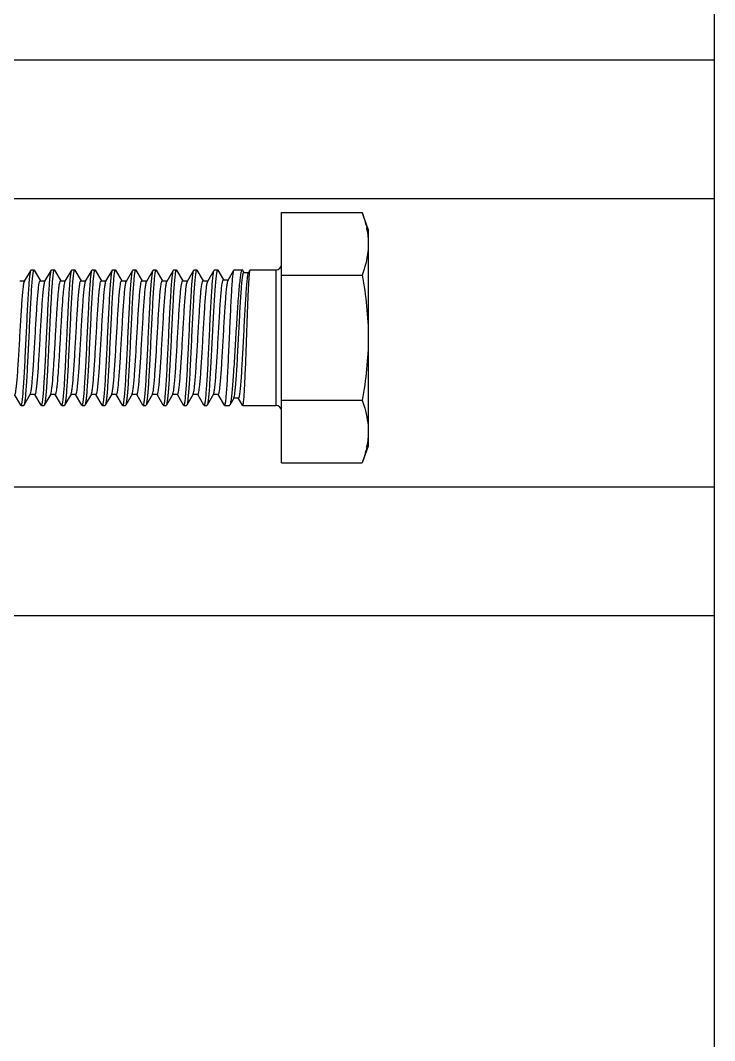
# Model space of a CAD drawing. Header units: millimetres. Extents: x -633009578 to 5705885, y -633235091 to 2571734.
# Drawn here: x 2449227 to 2449730, y 1996506 to 1997246 of the extents above; entities that cross this region are included whole.
import ezdxf

# ---------------------------------------------------------------- set-up
doc = ezdxf.new("R2010")
doc.units = ezdxf.units.MM
doc.header["$LTSCALE"] = 1000
doc.header["$MEASUREMENT"] = 0
doc.layers.get('0').update_dxf_attribs({"color": 9})
doc.layers.add('E-WIRE-系统', color=3, linetype='Continuous')

# ---------------------------------------------------------------- blocks, each defined once
blk = doc.blocks.new('G$CF4FACE3C')
at = {"layer": 'E-WIRE-系统'}
for p, q in [((-13920.12, -639.67), (-13920.12, 1593.9)), ((-15141.08, 672.19), (-13920.12, 672.19)), ((-14415.76, 581.11), (-13920.12, 581.11)), ((-14203.93, 572.08), (-14151.05, 572.08)), ((-14203.93, 407.85), (-14203.93, 572.08)), ((-14147.04, 561.08), (-14151.05, 572.08)), ((-14147.04, 561.08), (-14147.04, 418.85)), ((-14372.21, 527.03), (-14368, 534.26)), ((-14368, 534.26), (-14367.83, 534.41)), ((-14367.83, 534.41), (-14366.16, 534.41)), ((-14367.83, 534.41), (-14366.16, 534.41)), ((-14366.16, 534.41), (-14366.18, 534.41)), ((-14365.98, 534.26), (-14366.16, 534.41)), ((-14365.98, 534.26), (-14361.9, 527.21)), ((-14358.88, 527.03), (-14354.67, 534.26)), ((-14354.67, 534.26), (-14354.5, 534.41)), ((-14354.5, 534.41), (-14352.83, 534.41)), ((-14354.5, 534.41), (-14352.83, 534.41)), ((-14352.83, 534.41), (-14352.85, 534.41)), ((-14352.65, 534.26), (-14352.83, 534.41)), ((-14352.65, 534.26), (-14348.56, 527.21)), ((-14345.54, 527.03), (-14341.34, 534.26)), ((-14341.34, 534.26), (-14341.16, 534.41)), ((-14341.16, 534.41), (-14339.49, 534.41)), ((-14341.16, 534.41), (-14339.49, 534.41)), ((-14339.49, 534.41), (-14339.52, 534.41)), ((-14339.32, 534.26), (-14339.49, 534.41)), ((-14339.32, 534.26), (-14335.23, 527.21)), ((-14332.21, 527.03), (-14328, 534.26)), ((-14328, 534.26), (-14327.83, 534.41)), ((-14327.83, 534.41), (-14326.16, 534.41)), ((-14327.83, 534.41), (-14326.16, 534.41)), ((-14326.16, 534.41), (-14326.18, 534.41)), ((-14325.98, 534.26), (-14326.16, 534.41)), ((-14325.98, 534.26), (-14321.9, 527.21)), ((-14318.88, 527.03), (-14314.67, 534.26)), ((-14314.67, 534.26), (-14314.49, 534.41)), ((-14314.49, 534.41), (-14312.82, 534.41)), ((-14314.49, 534.41), (-14312.82, 534.41)), ((-14312.82, 534.41), (-14312.85, 534.41)), ((-14312.65, 534.26), (-14312.82, 534.41)), ((-14312.65, 534.26), (-14308.56, 527.21)), ((-14305.54, 527.03), (-14301.34, 534.26)), ((-14301.34, 534.26), (-14301.16, 534.41)), ((-14301.16, 534.41), (-14299.49, 534.41)), ((-14301.16, 534.41), (-14299.49, 534.41)), ((-14299.49, 534.41), (-14299.52, 534.41)), ((-14299.32, 534.26), (-14299.49, 534.41)), ((-14299.32, 534.26), (-14295.23, 527.21)), ((-14292.21, 527.03), (-14288, 534.26)), ((-14288, 534.26), (-14287.83, 534.41)), ((-14287.83, 534.41), (-14286.16, 534.41)), ((-14287.83, 534.41), (-14286.16, 534.41)), ((-14286.16, 534.41), (-14286.18, 534.41)), ((-14285.98, 534.26), (-14286.16, 534.41)), ((-14285.98, 534.26), (-14281.9, 527.21)), ((-14278.87, 527.03), (-14274.67, 534.26)), ((-14274.67, 534.26), (-14274.49, 534.41)), ((-14274.49, 534.41), (-14272.82, 534.41)), ((-14274.49, 534.41), (-14272.82, 534.41)), ((-14272.82, 534.41), (-14272.85, 534.41)), ((-14272.65, 534.26), (-14272.82, 534.41)), ((-14272.65, 534.26), (-14268.56, 527.21)), ((-14265.54, 527.03), (-14261.33, 534.26)), ((-14261.33, 534.26), (-14261.16, 534.41)), ((-14261.16, 534.41), (-14259.49, 534.41)), ((-14261.16, 534.41), (-14259.49, 534.41)), ((-14259.49, 534.41), (-14259.51, 534.41)), ((-14259.32, 534.26), (-14259.49, 534.41)), ((-14259.32, 534.26), (-14255.23, 527.21)), ((-14252.21, 527.03), (-14248, 534.26)), ((-14248, 534.26), (-14247.83, 534.41)), ((-14247.83, 534.41), (-14245.73, 534.41)), ((-14247.83, 534.41), (-14245.73, 534.41)), ((-14245.73, 534.41), (-14245.76, 534.41)), ((-14245.52, 534.22), (-14245.73, 534.41)), ((-14245.52, 534.22), (-14241.88, 527.95)), ((-14238.85, 527.77), (-14235.06, 534.29)), ((-14235.06, 534.29), (-14234.92, 534.41)), ((-14234.92, 534.41), (-14229.66, 534.41)), ((-14234.92, 534.41), (-14229.66, 534.41)), ((-14229.36, 534.15), (-14229.66, 534.41)), ((-14229.36, 534.15), (-14228.54, 532.74)), ((-14228.61, 532.7), (-14225.37, 532.7)), ((-14225.46, 532.54), (-14224.41, 534.34)), ((-14224.41, 534.34), (-14224.33, 534.41)), ((-14224.33, 534.41), (-14207.49, 534.41)), ((-14224.33, 534.41), (-14207.49, 534.41)), ((-14207.49, 445.52), (-14207.49, 534.41)), ((-14203.93, 531.02), (-14151.05, 531.02)), ((-14375.34, 527.21), (-14372.11, 527.21)), ((-14362, 527.21), (-14358.77, 527.21)), ((-14348.67, 527.21), (-14345.44, 527.21)), ((-14335.33, 527.21), (-14332.11, 527.21)), ((-14322, 527.21), (-14318.77, 527.21)), ((-14308.67, 527.21), (-14305.44, 527.21)), ((-14295.33, 527.21), (-14292.1, 527.21)), ((-14282, 527.21), (-14278.77, 527.21)), ((-14268.67, 527.21), (-14265.44, 527.21)), ((-14255.33, 527.21), (-14252.1, 527.21)), ((-14241.98, 527.95), (-14238.75, 527.95)), ((-14374.67, 445.67), (-14378.77, 452.72)), ((-14368.46, 452.9), (-14372.65, 445.67)), ((-14365.34, 452.72), (-14368.56, 452.72)), ((-14368.46, 452.9), (-14368.35, 453.14)), ((-14361.34, 445.67), (-14365.44, 452.72)), ((-14355.13, 452.9), (-14359.32, 445.67)), ((-14352, 452.72), (-14355.23, 452.72)), ((-14348, 445.67), (-14352.11, 452.72)), ((-14341.79, 452.9), (-14345.98, 445.67)), ((-14338.67, 452.72), (-14341.9, 452.72)), ((-14341.79, 452.9), (-14341.69, 453.12)), ((-14334.67, 445.67), (-14338.77, 452.72)), ((-14328.46, 452.9), (-14332.65, 445.67)), ((-14325.33, 452.72), (-14328.56, 452.72)), ((-14328.46, 452.9), (-14328.36, 453.11)), ((-14321.34, 445.67), (-14325.44, 452.72)), ((-14315.13, 452.9), (-14319.32, 445.67)), ((-14312, 452.72), (-14315.23, 452.72)), ((-14315.13, 452.9), (-14315.03, 453.1)), ((-14308, 445.67), (-14312.11, 452.72)), ((-14301.79, 452.9), (-14305.98, 445.67)), ((-14298.67, 452.72), (-14301.9, 452.72)), ((-14301.79, 452.9), (-14301.7, 453.09)), ((-14294.67, 445.67), (-14298.77, 452.72)), ((-14288.46, 452.9), (-14292.65, 445.67)), ((-14285.33, 452.72), (-14288.56, 452.72)), ((-14288.46, 452.9), (-14288.37, 453.08)), ((-14281.34, 445.67), (-14285.44, 452.72)), ((-14275.12, 452.9), (-14279.32, 445.67)), ((-14272, 452.72), (-14275.23, 452.72)), ((-14275.12, 452.9), (-14275.04, 453.07)), ((-14268, 445.67), (-14272.1, 452.72)), ((-14261.79, 452.9), (-14265.98, 445.67)), ((-14258.67, 452.72), (-14261.9, 452.72)), ((-14261.79, 452.9), (-14261.71, 453.07)), ((-14254.67, 445.67), (-14258.77, 452.72)), ((-14248.45, 452.88), (-14252.63, 445.68)), ((-14245.33, 452.7), (-14248.56, 452.7)), ((-14241.34, 445.66), (-14245.43, 452.7)), ((-14235.1, 450.37), (-14237.79, 445.74)), ((-14231.96, 450.2), (-14235.2, 450.2)), ((-14229.39, 445.61), (-14232.03, 450.16)), ((-14203.93, 448.91), (-14151.05, 448.91)), ((-14374.67, 445.67), (-14374.5, 445.52)), ((-14374.5, 445.52), (-14372.83, 445.52)), ((-14374.5, 445.52), (-14372.83, 445.52)), ((-14374.5, 445.52), (-14374.47, 445.52)), ((-14372.65, 445.67), (-14372.83, 445.52)), ((-14361.34, 445.67), (-14361.16, 445.52)), ((-14361.16, 445.52), (-14359.49, 445.52)), ((-14361.16, 445.52), (-14359.49, 445.52)), ((-14361.16, 445.52), (-14361.14, 445.52)), ((-14359.32, 445.67), (-14359.49, 445.52)), ((-14348, 445.67), (-14347.83, 445.52)), ((-14347.83, 445.52), (-14346.16, 445.52)), ((-14347.83, 445.52), (-14346.16, 445.52)), ((-14345.98, 445.67), (-14346.16, 445.52)), ((-14334.67, 445.67), (-14334.5, 445.52)), ((-14334.5, 445.52), (-14332.83, 445.52)), ((-14334.5, 445.52), (-14332.83, 445.52)), ((-14334.5, 445.52), (-14334.47, 445.52)), ((-14332.65, 445.67), (-14332.83, 445.52)), ((-14321.34, 445.67), (-14321.16, 445.52)), ((-14321.16, 445.52), (-14319.49, 445.52)), ((-14321.16, 445.52), (-14319.49, 445.52)), ((-14321.16, 445.52), (-14321.14, 445.52)), ((-14319.32, 445.67), (-14319.49, 445.52)), ((-14308, 445.67), (-14307.83, 445.52)), ((-14307.83, 445.52), (-14306.16, 445.52)), ((-14307.83, 445.52), (-14306.16, 445.52)), ((-14307.83, 445.52), (-14307.8, 445.52)), ((-14305.98, 445.67), (-14306.16, 445.52)), ((-14294.67, 445.67), (-14294.61, 445.58)), ((-14294.49, 445.52), (-14292.82, 445.52)), ((-14294.49, 445.52), (-14292.82, 445.52)), ((-14292.65, 445.67), (-14292.82, 445.52)), ((-14281.34, 445.67), (-14281.16, 445.52)), ((-14281.16, 445.52), (-14279.49, 445.52)), ((-14281.16, 445.52), (-14279.49, 445.52)), ((-14281.16, 445.52), (-14281.14, 445.52)), ((-14279.32, 445.67), (-14279.49, 445.52)), ((-14268, 445.67), (-14267.83, 445.52)), ((-14267.83, 445.52), (-14266.16, 445.52)), ((-14267.83, 445.52), (-14266.16, 445.52)), ((-14267.83, 445.52), (-14267.8, 445.52)), ((-14265.98, 445.67), (-14266.16, 445.52)), ((-14254.67, 445.67), (-14254.49, 445.52)), ((-14254.49, 445.52), (-14252.81, 445.52)), ((-14254.49, 445.52), (-14252.81, 445.52)), ((-14254.49, 445.52), (-14254.47, 445.52)), ((-14252.63, 445.68), (-14252.81, 445.52)), ((-14241.34, 445.66), (-14241.17, 445.52)), ((-14241.17, 445.52), (-14238.04, 445.52)), ((-14241.17, 445.52), (-14238.04, 445.52)), ((-14241.17, 445.52), (-14241.15, 445.52)), ((-14237.79, 445.74), (-14238.04, 445.52)), ((-14229.39, 445.61), (-14229.28, 445.52)), ((-14229.28, 445.52), (-14207.49, 445.52)), ((-14229.28, 445.52), (-14207.49, 445.52)), ((-14229.28, 445.52), (-14229.26, 445.52)), ((-14147.04, 418.85), (-14151.05, 407.85)), ((-14203.93, 407.85), (-14151.05, 407.85)), ((-14420.62, 392.18), (-13920.12, 392.18)), ((-15126.94, 307.74), (-13920.12, 307.74))]:
    blk.add_line(p, q, dxfattribs=at)
for centre, radius, start, end in [((-14204.42, 550.44), 57.46, 10.52753, 11.3035), ((-14207.49, 537.96), 3.56, 270, 0), ((-14207.49, 441.96), 3.56, 0, 90), ((-14204.43, 429.49), 57.46, 348.6931, 349.47252)]:
    blk.add_arc(centre, radius, start, end, dxfattribs=at)
for points, knots in [([(-14151.05, 572.08), (-14150.74, 571.22), (-14149.56, 567.82), (-14148.61, 564.34), (-14148.08, 561.7)], [0, 0, 0, 0, 0.253106, 1, 1, 1, 1]), ([(-14147.04, 551.55), (-14147.04, 549.83), (-14147.41, 542.83), (-14149.25, 535.97), (-14151.05, 531.02)], [0, 0, 0, 0, 0.246324, 1, 1, 1, 1]), ([(-14374.47, 445.52), (-14374.37, 445.55), (-14374.2, 445.91), (-14374.03, 446.53), (-14373.83, 447.6), (-14373.55, 449.73), (-14373.2, 453.3), (-14372.82, 458.54), (-14372.42, 464.92), (-14372.03, 472.2), (-14371.63, 480.13), (-14371.11, 491.14), (-14370.59, 502.03), (-14370.05, 512.39), (-14369.66, 519.14), (-14369.26, 524.82), (-14368.9, 529.27), (-14368.48, 532.24), (-14368.26, 533.81), (-14368, 534.26)], [0, 0, 0, 0, 0.003604, 0.011244, 0.023189, 0.039397, 0.084077, 0.143765, 0.216335, 0.299184, 0.389325, 0.4835, 0.670337, 0.756263, 0.832984, 0.89774, 0.948216, 0.982646, 1, 1, 1, 1]), ([(-14366.18, 534.41), (-14366.29, 534.38), (-14366.45, 534.02), (-14366.63, 533.4), (-14366.82, 532.33), (-14367.11, 530.2), (-14367.45, 526.62), (-14367.84, 521.38), (-14368.23, 515.01), (-14368.63, 507.72), (-14369.02, 499.8), (-14369.55, 488.79), (-14370.06, 477.91), (-14370.61, 467.54), (-14371, 460.8), (-14371.4, 455.12), (-14371.75, 450.66), (-14372.17, 447.69), (-14372.39, 446.12), (-14372.65, 445.67)], [0, 0, 0, 0, 0.003613, 0.011262, 0.023215, 0.039429, 0.084119, 0.143808, 0.216372, 0.299207, 0.389327, 0.483483, 0.670291, 0.756204, 0.832921, 0.897681, 0.948171, 0.982621, 1, 1, 1, 1]), ([(-14361.14, 445.52), (-14361.03, 445.55), (-14360.87, 445.91), (-14360.7, 446.53), (-14360.5, 447.6), (-14360.21, 449.73), (-14359.87, 453.31), (-14359.48, 458.54), (-14359.09, 464.92), (-14358.7, 472.2), (-14358.3, 480.13), (-14357.77, 491.14), (-14357.26, 502.03), (-14356.71, 512.39), (-14356.32, 519.14), (-14355.92, 524.82), (-14355.57, 529.27), (-14355.15, 532.24), (-14354.93, 533.81), (-14354.67, 534.26)], [0, 0, 0, 0, 0.003608, 0.011253, 0.023202, 0.039415, 0.084106, 0.143801, 0.216374, 0.299221, 0.389354, 0.483524, 0.670354, 0.756271, 0.832987, 0.89774, 0.948216, 0.982646, 1, 1, 1, 1]), ([(-14352.85, 534.41), (-14352.93, 534.39), (-14353.08, 534.13), (-14353.32, 533.34), (-14353.61, 531.57), (-14353.93, 528.7), (-14354.26, 524.8), (-14354.59, 520.01), (-14354.93, 514.42), (-14355.27, 508.2), (-14355.72, 499.11), (-14356.28, 487.45), (-14356.93, 473.96), (-14357.57, 462.13), (-14358.06, 454.96), (-14358.34, 451.88)], [0, 0, 0, 0, 0.003066, 0.009179, 0.031386, 0.066684, 0.114239, 0.172843, 0.240983, 0.316896, 0.398604, 0.570787, 0.739704, 0.887881, 1, 1, 1, 1]), ([(-14346.68, 451.88), (-14346.4, 454.86), (-14345.93, 461.79), (-14345.3, 473.23), (-14344.67, 486.31), (-14344.03, 499.75), (-14343.49, 510.57), (-14343.03, 518.42), (-14342.7, 523.35), (-14342.37, 527.44), (-14342.07, 530.63), (-14341.74, 532.78), (-14341.53, 533.92), (-14341.34, 534.26)], [0, 0, 0, 0, 0.108797, 0.252163, 0.416078, 0.584483, 0.740878, 0.809691, 0.869935, 0.920138, 0.959081, 0.985857, 1, 1, 1, 1]), ([(-14339.52, 534.41), (-14339.62, 534.38), (-14339.79, 534.02), (-14339.96, 533.4), (-14340.15, 532.33), (-14340.44, 530.2), (-14340.78, 526.62), (-14341.17, 521.39), (-14341.56, 515.01), (-14341.96, 507.73), (-14342.35, 499.8), (-14342.88, 488.79), (-14343.4, 477.91), (-14343.94, 467.54), (-14344.33, 460.8), (-14344.73, 455.12), (-14345.08, 450.66), (-14345.51, 447.69), (-14345.73, 446.12), (-14345.98, 445.67)], [0, 0, 0, 0, 0.003609, 0.011254, 0.023202, 0.039413, 0.084098, 0.143785, 0.216347, 0.299181, 0.389307, 0.483468, 0.670283, 0.7562, 0.832921, 0.897683, 0.948173, 0.982621, 1, 1, 1, 1]), ([(-14334.47, 445.52), (-14334.37, 445.55), (-14334.2, 445.91), (-14334.03, 446.53), (-14333.83, 447.6), (-14333.54, 449.73), (-14333.2, 453.3), (-14332.82, 458.54), (-14332.42, 464.92), (-14332.03, 472.2), (-14331.63, 480.13), (-14331.1, 491.14), (-14330.59, 502.03), (-14330.05, 512.39), (-14329.66, 519.14), (-14329.26, 524.82), (-14328.9, 529.27), (-14328.48, 532.24), (-14328.26, 533.81), (-14328, 534.26)], [0, 0, 0, 0, 0.003606, 0.011247, 0.023193, 0.039402, 0.084085, 0.143775, 0.216347, 0.299194, 0.389328, 0.483499, 0.670339, 0.756262, 0.83298, 0.897737, 0.948216, 0.982646, 1, 1, 1, 1]), ([(-14326.18, 534.41), (-14326.29, 534.38), (-14326.45, 534.02), (-14326.62, 533.4), (-14326.82, 532.33), (-14327.11, 530.2), (-14327.45, 526.62), (-14327.84, 521.39), (-14328.23, 515.01), (-14328.62, 507.73), (-14329.02, 499.8), (-14329.55, 488.79), (-14330.06, 477.91), (-14330.61, 467.54), (-14331, 460.8), (-14331.4, 455.12), (-14331.75, 450.66), (-14332.17, 447.69), (-14332.39, 446.12), (-14332.65, 445.67)], [0, 0, 0, 0, 0.00361, 0.011256, 0.023205, 0.039417, 0.084101, 0.143788, 0.216352, 0.299186, 0.389308, 0.483468, 0.670285, 0.756201, 0.83292, 0.897682, 0.948173, 0.982622, 1, 1, 1, 1]), ([(-14321.14, 445.52), (-14321.03, 445.55), (-14320.87, 445.91), (-14320.7, 446.53), (-14320.5, 447.6), (-14320.21, 449.73), (-14319.87, 453.3), (-14319.48, 458.54), (-14319.09, 464.92), (-14318.7, 472.2), (-14318.3, 480.13), (-14317.77, 491.14), (-14317.26, 502.03), (-14316.71, 512.39), (-14316.32, 519.14), (-14315.92, 524.82), (-14315.57, 529.27), (-14315.15, 532.24), (-14314.93, 533.81), (-14314.67, 534.26)], [0, 0, 0, 0, 0.003605, 0.011246, 0.023191, 0.0394, 0.084084, 0.143776, 0.216347, 0.299194, 0.38933, 0.483503, 0.670342, 0.756264, 0.832983, 0.89774, 0.948218, 0.982647, 1, 1, 1, 1]), ([(-14312.85, 534.41), (-14312.95, 534.38), (-14313.12, 534.02), (-14313.29, 533.4), (-14313.49, 532.33), (-14313.78, 530.2), (-14314.12, 526.62), (-14314.5, 521.39), (-14314.9, 515.01), (-14315.29, 507.73), (-14315.69, 499.8), (-14316.22, 488.79), (-14316.73, 477.91), (-14317.27, 467.54), (-14317.66, 460.8), (-14318.06, 455.12), (-14318.42, 450.66), (-14318.84, 447.69), (-14319.06, 446.12), (-14319.32, 445.67)], [0, 0, 0, 0, 0.003611, 0.011257, 0.023207, 0.039418, 0.084101, 0.143787, 0.21635, 0.299186, 0.389306, 0.483464, 0.670281, 0.756199, 0.832917, 0.89768, 0.948171, 0.982621, 1, 1, 1, 1]), ([(-14307.8, 445.52), (-14307.7, 445.55), (-14307.53, 445.91), (-14307.36, 446.53), (-14307.17, 447.6), (-14306.88, 449.73), (-14306.54, 453.3), (-14306.15, 458.54), (-14305.76, 464.92), (-14305.36, 472.2), (-14304.97, 480.13), (-14304.44, 491.14), (-14303.92, 502.03), (-14303.38, 512.39), (-14302.99, 519.14), (-14302.59, 524.82), (-14302.24, 529.27), (-14301.81, 532.24), (-14301.59, 533.81), (-14301.34, 534.26)], [0, 0, 0, 0, 0.003604, 0.011244, 0.023189, 0.039398, 0.084082, 0.143773, 0.216343, 0.29919, 0.389329, 0.483504, 0.67034, 0.756264, 0.832985, 0.897741, 0.948217, 0.982646, 1, 1, 1, 1]), ([(-14299.52, 534.41), (-14299.62, 534.38), (-14299.79, 534.02), (-14299.96, 533.4), (-14300.15, 532.33), (-14300.44, 530.2), (-14300.78, 526.62), (-14301.17, 521.39), (-14301.56, 515.01), (-14301.96, 507.73), (-14302.35, 499.8), (-14302.88, 488.79), (-14303.4, 477.91), (-14303.94, 467.54), (-14304.33, 460.8), (-14304.73, 455.12), (-14305.08, 450.66), (-14305.51, 447.69), (-14305.72, 446.12), (-14305.98, 445.67)], [0, 0, 0, 0, 0.003611, 0.011258, 0.023208, 0.03942, 0.084105, 0.14379, 0.216353, 0.299191, 0.389315, 0.483472, 0.67029, 0.756211, 0.83293, 0.897689, 0.948176, 0.982622, 1, 1, 1, 1]), ([(-14294.49, 445.52), (-14294.4, 445.52), (-14294.21, 445.86), (-14294.06, 446.43), (-14293.85, 447.47), (-14293.57, 449.55), (-14293.22, 453.08), (-14292.83, 458.28), (-14292.44, 464.64), (-14292.04, 471.92), (-14291.64, 479.85), (-14291.25, 488.16), (-14290.85, 496.53), (-14290.45, 504.66), (-14290.05, 512.25), (-14289.66, 519.04), (-14289.26, 524.76), (-14288.91, 529.24), (-14288.48, 532.23), (-14288.26, 533.81), (-14288, 534.26)], [0, 0, 0, 0, 0.00322, 0.0104, 0.021911, 0.037724, 0.081755, 0.140992, 0.213311, 0.2961, 0.386351, 0.480779, 0.575948, 0.668406, 0.754791, 0.831959, 0.897113, 0.947909, 0.982553, 1, 1, 1, 1]), ([(-14286.18, 534.41), (-14286.29, 534.38), (-14286.45, 534.02), (-14286.62, 533.4), (-14286.82, 532.33), (-14287.11, 530.2), (-14287.45, 526.62), (-14287.84, 521.38), (-14288.23, 515), (-14288.62, 507.72), (-14289.02, 499.8), (-14289.55, 488.79), (-14290.06, 477.91), (-14290.61, 467.54), (-14291, 460.8), (-14291.4, 455.12), (-14291.75, 450.66), (-14292.17, 447.69), (-14292.39, 446.12), (-14292.65, 445.67)], [0, 0, 0, 0, 0.003613, 0.011263, 0.023216, 0.039432, 0.084123, 0.143814, 0.216379, 0.299214, 0.389334, 0.48349, 0.670297, 0.756209, 0.832924, 0.897683, 0.948172, 0.982621, 1, 1, 1, 1]), ([(-14281.14, 445.52), (-14281.03, 445.55), (-14280.87, 445.91), (-14280.69, 446.53), (-14280.5, 447.6), (-14280.21, 449.73), (-14279.87, 453.31), (-14279.48, 458.54), (-14279.09, 464.92), (-14278.69, 472.2), (-14278.3, 480.13), (-14277.77, 491.14), (-14277.26, 502.03), (-14276.71, 512.39), (-14276.32, 519.14), (-14275.92, 524.82), (-14275.57, 529.27), (-14275.14, 532.24), (-14274.93, 533.81), (-14274.67, 534.26)], [0, 0, 0, 0, 0.003608, 0.011252, 0.023201, 0.039413, 0.084102, 0.143795, 0.216368, 0.299214, 0.389348, 0.483518, 0.670348, 0.756266, 0.832983, 0.897738, 0.948215, 0.982646, 1, 1, 1, 1]), ([(-14272.85, 534.41), (-14272.95, 534.38), (-14273.12, 534.02), (-14273.29, 533.4), (-14273.49, 532.33), (-14273.77, 530.2), (-14274.12, 526.62), (-14274.5, 521.39), (-14274.9, 515.01), (-14275.29, 507.73), (-14275.69, 499.8), (-14276.21, 488.79), (-14276.73, 477.91), (-14277.27, 467.54), (-14277.66, 460.8), (-14278.06, 455.12), (-14278.42, 450.66), (-14278.84, 447.69), (-14279.06, 446.12), (-14279.32, 445.67)], [0, 0, 0, 0, 0.00361, 0.011255, 0.023203, 0.039413, 0.084095, 0.143779, 0.21634, 0.299177, 0.389304, 0.483466, 0.67028, 0.7562, 0.832922, 0.897683, 0.948172, 0.982621, 1, 1, 1, 1]), ([(-14267.8, 445.52), (-14267.7, 445.55), (-14267.53, 445.91), (-14267.36, 446.53), (-14267.17, 447.6), (-14266.88, 449.73), (-14266.54, 453.3), (-14266.15, 458.54), (-14265.76, 464.92), (-14265.36, 472.2), (-14264.96, 480.13), (-14264.44, 491.14), (-14263.92, 502.03), (-14263.38, 512.39), (-14262.99, 519.14), (-14262.59, 524.82), (-14262.23, 529.27), (-14261.81, 532.24), (-14261.59, 533.81), (-14261.33, 534.26)], [0, 0, 0, 0, 0.003606, 0.011248, 0.023196, 0.039406, 0.08409, 0.14378, 0.216353, 0.299202, 0.389339, 0.483509, 0.670349, 0.756274, 0.832992, 0.897745, 0.94822, 0.982647, 1, 1, 1, 1]), ([(-14259.51, 534.41), (-14259.62, 534.38), (-14259.78, 534.02), (-14259.96, 533.4), (-14260.15, 532.33), (-14260.44, 530.2), (-14260.78, 526.62), (-14261.17, 521.39), (-14261.56, 515.01), (-14261.96, 507.73), (-14262.35, 499.8), (-14262.88, 488.79), (-14263.4, 477.91), (-14263.94, 467.54), (-14264.33, 460.8), (-14264.73, 455.12), (-14265.08, 450.66), (-14265.51, 447.69), (-14265.72, 446.12), (-14265.98, 445.67)], [0, 0, 0, 0, 0.003609, 0.011254, 0.023202, 0.039414, 0.084098, 0.143785, 0.216347, 0.299182, 0.389307, 0.483468, 0.670283, 0.756201, 0.832921, 0.897684, 0.948173, 0.982621, 1, 1, 1, 1]), ([(-14254.47, 445.52), (-14254.37, 445.55), (-14254.2, 445.91), (-14254.03, 446.53), (-14253.83, 447.6), (-14253.54, 449.73), (-14253.2, 453.3), (-14252.81, 458.54), (-14252.42, 464.92), (-14252.03, 472.2), (-14251.63, 480.13), (-14251.1, 491.14), (-14250.59, 502.03), (-14250.04, 512.39), (-14249.65, 519.14), (-14249.25, 524.82), (-14248.9, 529.27), (-14248.48, 532.24), (-14248.26, 533.81), (-14248, 534.26)], [0, 0, 0, 0, 0.003606, 0.011247, 0.023193, 0.039402, 0.084085, 0.143775, 0.216346, 0.299193, 0.389328, 0.483499, 0.670339, 0.756262, 0.83298, 0.897737, 0.948216, 0.982646, 1, 1, 1, 1]), ([(-14245.76, 534.41), (-14245.87, 534.38), (-14246.06, 534.03), (-14246.25, 533.4), (-14246.46, 532.33), (-14246.78, 530.2), (-14247.15, 526.63), (-14247.57, 521.4), (-14247.99, 515.03), (-14248.42, 507.76), (-14248.84, 499.84), (-14249.41, 488.83), (-14249.95, 477.95), (-14250.52, 467.59), (-14250.93, 460.84), (-14251.34, 455.15), (-14251.71, 450.69), (-14252.14, 447.71), (-14252.37, 446.13), (-14252.63, 445.68)], [0, 0, 0, 0, 0.003757, 0.011459, 0.023431, 0.039645, 0.084295, 0.143914, 0.216389, 0.299127, 0.389148, 0.483213, 0.6699, 0.755792, 0.832518, 0.897325, 0.947898, 0.982465, 1, 1, 1, 1]), ([(-14241.15, 445.52), (-14241.04, 445.55), (-14240.88, 445.91), (-14240.71, 446.53), (-14240.52, 447.61), (-14240.24, 449.75), (-14239.91, 453.35), (-14239.54, 458.61), (-14239.16, 465.02), (-14238.78, 472.33), (-14238.41, 480.29), (-14238.03, 488.6), (-14237.66, 496.95), (-14237.29, 505.06), (-14236.92, 512.61), (-14236.56, 519.34), (-14236.19, 525), (-14235.88, 529.41), (-14235.48, 532.32), (-14235.3, 533.86), (-14235.06, 534.29)], [0, 0, 0, 0, 0.003595, 0.011264, 0.023265, 0.039554, 0.084464, 0.144449, 0.21736, 0.300564, 0.391048, 0.485525, 0.580564, 0.672718, 0.758642, 0.835218, 0.899669, 0.949676, 0.983465, 1, 1, 1, 1]), ([(-14230.17, 533.66), (-14230.41, 532.97), (-14230.76, 531.09), (-14231.23, 527.67), (-14231.7, 523.04), (-14232.37, 514.93), (-14233.15, 503.16), (-14234.05, 488.17), (-14234.81, 475.48), (-14235.45, 465.94), (-14235.9, 459.77), (-14236.36, 454.57), (-14236.78, 450.48), (-14237.24, 447.68), (-14237.53, 446.19), (-14237.79, 445.74)], [0, 0, 0, 0, 0.024851, 0.064429, 0.117626, 0.182805, 0.340627, 0.518099, 0.6929, 0.772338, 0.843044, 0.902787, 0.949703, 0.982372, 1, 1, 1, 1]), ([(-14235.1, 450.37), (-14234.84, 450.82), (-14234.6, 452.36), (-14234.17, 455.26), (-14233.81, 459.54), (-14233.4, 464.98), (-14233, 471.39), (-14232.45, 481.14), (-14231.93, 491.32), (-14231.4, 501.54), (-14231.01, 508.81), (-14230.61, 515.45), (-14230.23, 521.22), (-14229.85, 525.91), (-14229.51, 529.09), (-14229.23, 530.96), (-14229.03, 531.88), (-14228.88, 532.41), (-14228.7, 532.7), (-14228.61, 532.7)], [0, 0, 0, 0, 0.018666, 0.054844, 0.107331, 0.174142, 0.252739, 0.34016, 0.528282, 0.622102, 0.711243, 0.792554, 0.863208, 0.920799, 0.96343, 0.978707, 0.989821, 0.996781, 1, 1, 1, 1]), ([(-14231.96, 450.2), (-14231.86, 450.2), (-14231.66, 450.52), (-14231.51, 451.08), (-14231.3, 452.06), (-14231, 454.05), (-14230.65, 457.4), (-14230.25, 462.31), (-14229.85, 468.3), (-14229.45, 475.13), (-14229.05, 482.54), (-14228.52, 492.78), (-14228, 502.88), (-14227.46, 512.45), (-14227.07, 518.65), (-14226.68, 523.87), (-14226.33, 527.94), (-14225.92, 530.68), (-14225.7, 532.13), (-14225.46, 532.54)], [0, 0, 0, 0, 0.003453, 0.010902, 0.022763, 0.039014, 0.084102, 0.144511, 0.217944, 0.301623, 0.392412, 0.486951, 0.673489, 0.7588, 0.83473, 0.898664, 0.948459, 0.982524, 1, 1, 1, 1]), ([(-14229.66, 534.41), (-14229.71, 534.41), (-14230.01, 534.26), (-14230.09, 533.91), (-14230.17, 533.66)], [0, 0, 0, 0, 0.145776, 1, 1, 1, 1]), ([(-14229.26, 445.52), (-14229.17, 445.55), (-14229.05, 445.93), (-14228.9, 446.53), (-14228.75, 447.62), (-14228.6, 449.06), (-14228.44, 450.89), (-14228.22, 454.02), (-14227.95, 458.72), (-14227.65, 465.19), (-14227.35, 472.57), (-14227.05, 480.59), (-14226.75, 488.95), (-14226.45, 497.35), (-14226.16, 505.48), (-14225.87, 513.04), (-14225.58, 519.75), (-14225.31, 525.36), (-14225.02, 529.67), (-14224.81, 532.38), (-14224.58, 533.76), (-14224.49, 534.2), (-14224.41, 534.34)], [0, 0, 0, 0, 0.003341, 0.010939, 0.022966, 0.039355, 0.059974, 0.084639, 0.145183, 0.218785, 0.302749, 0.393988, 0.489144, 0.584725, 0.67722, 0.763222, 0.839568, 0.903457, 0.952554, 0.985078, 0.99476, 1, 1, 1, 1]), ([(-14378.67, 452.72), (-14378.58, 452.72), (-14378.39, 452.98), (-14378.12, 453.84), (-14377.77, 455.8), (-14377.41, 458.98), (-14377.01, 463.31), (-14376.62, 468.59), (-14376.23, 474.64), (-14375.83, 481.24), (-14375.31, 490.45), (-14374.79, 499.58), (-14374.25, 508.3), (-14373.86, 514.01), (-14373.46, 518.84), (-14373.1, 522.65), (-14372.69, 525.24), (-14372.45, 526.62), (-14372.21, 527.03)], [0, 0, 0, 0, 0.003516, 0.010771, 0.037949, 0.081609, 0.140308, 0.211978, 0.294061, 0.383613, 0.477416, 0.664254, 0.750571, 0.827952, 0.893624, 0.945254, 0.981055, 1, 1, 1, 1]), ([(-14368.35, 453.14), (-14368.15, 453.68), (-14367.87, 455.22), (-14367.49, 458.09), (-14367.12, 462.08), (-14366.57, 469.17), (-14365.93, 479.51), (-14365.31, 490.46), (-14364.79, 499.51), (-14364.4, 505.95), (-14364.01, 511.84), (-14363.63, 516.96), (-14363.24, 521.15), (-14362.89, 524.23), (-14362.54, 526.13), (-14362.28, 526.96), (-14362.09, 527.21), (-14362, 527.21)], [0, 0, 0, 0, 0.023173, 0.062527, 0.116859, 0.184335, 0.349044, 0.534034, 0.626189, 0.713835, 0.793933, 0.863707, 0.920754, 0.963136, 0.989507, 0.996557, 1, 1, 1, 1]), ([(-14365.34, 452.72), (-14365.25, 452.72), (-14365.05, 452.98), (-14364.79, 453.84), (-14364.44, 455.8), (-14364.07, 458.98), (-14363.68, 463.31), (-14363.29, 468.59), (-14362.9, 474.64), (-14362.5, 481.24), (-14361.97, 490.45), (-14361.46, 499.58), (-14360.92, 508.3), (-14360.53, 514.01), (-14360.13, 518.84), (-14359.77, 522.65), (-14359.36, 525.24), (-14359.11, 526.62), (-14358.88, 527.03)], [0, 0, 0, 0, 0.003516, 0.010771, 0.037949, 0.081609, 0.140308, 0.211978, 0.294061, 0.383613, 0.477416, 0.664254, 0.750571, 0.827952, 0.893624, 0.945254, 0.981055, 1, 1, 1, 1]), ([(-14354.19, 458.05), (-14353.9, 460.64), (-14353.41, 466.68), (-14352.76, 476.65), (-14352.11, 488.01), (-14351.46, 499.58), (-14350.89, 508.79), (-14350.42, 515.35), (-14350.08, 519.37), (-14349.76, 522.55), (-14349.43, 525.04), (-14349.14, 526.3), (-14348.87, 527.21), (-14348.67, 527.21)], [0, 0, 0, 0, 0.112686, 0.261594, 0.431242, 0.603931, 0.761639, 0.829631, 0.887941, 0.935059, 0.969794, 0.991369, 1, 1, 1, 1]), ([(-14350.85, 458.05), (-14350.58, 460.53), (-14350.11, 466.29), (-14349.48, 475.8), (-14348.85, 486.69), (-14348.22, 497.89), (-14347.59, 508.33), (-14347.05, 516.07), (-14346.58, 521.12), (-14346.27, 523.85), (-14345.95, 525.72), (-14345.72, 526.72), (-14345.54, 527.03)], [0, 0, 0, 0, 0.108102, 0.250375, 0.413121, 0.580603, 0.736627, 0.866121, 0.916895, 0.956659, 0.984511, 1, 1, 1, 1]), ([(-14341.69, 453.12), (-14341.48, 453.65), (-14341.21, 455.18), (-14340.83, 458.03), (-14340.46, 462.01), (-14339.9, 469.1), (-14339.26, 479.44), (-14338.65, 490.4), (-14338.12, 499.45), (-14337.74, 505.91), (-14337.35, 511.8), (-14336.96, 516.93), (-14336.58, 521.14), (-14336.22, 524.22), (-14335.87, 526.13), (-14335.61, 526.96), (-14335.42, 527.21), (-14335.33, 527.21)], [0, 0, 0, 0, 0.022896, 0.062019, 0.116177, 0.183537, 0.348182, 0.533293, 0.625555, 0.713325, 0.793551, 0.863448, 0.920602, 0.963066, 0.989489, 0.996553, 1, 1, 1, 1]), ([(-14338.67, 452.72), (-14338.58, 452.72), (-14338.39, 452.98), (-14338.12, 453.84), (-14337.77, 455.8), (-14337.4, 458.98), (-14337.01, 463.31), (-14336.62, 468.59), (-14336.23, 474.64), (-14335.83, 481.24), (-14335.31, 490.45), (-14334.79, 499.58), (-14334.25, 508.3), (-14333.86, 514.01), (-14333.46, 518.84), (-14333.1, 522.65), (-14332.69, 525.24), (-14332.45, 526.62), (-14332.21, 527.03)], [0, 0, 0, 0, 0.003516, 0.010771, 0.037949, 0.081609, 0.140308, 0.211978, 0.294061, 0.383613, 0.477416, 0.664254, 0.750571, 0.827952, 0.893624, 0.945254, 0.981055, 1, 1, 1, 1]), ([(-14328.36, 453.11), (-14328.15, 453.64), (-14327.88, 455.16), (-14327.5, 458.01), (-14327.13, 461.98), (-14326.57, 469.06), (-14325.93, 479.4), (-14325.31, 490.37), (-14324.79, 499.43), (-14324.4, 505.88), (-14324.01, 511.79), (-14323.63, 516.92), (-14323.25, 521.13), (-14322.89, 524.22), (-14322.54, 526.13), (-14322.28, 526.96), (-14322.09, 527.21), (-14322, 527.21)], [0, 0, 0, 0, 0.022758, 0.061765, 0.115835, 0.183137, 0.34775, 0.532922, 0.625237, 0.713069, 0.79336, 0.863318, 0.920525, 0.96303, 0.98948, 0.99655, 1, 1, 1, 1]), ([(-14325.33, 452.72), (-14325.25, 452.72), (-14325.05, 452.98), (-14324.79, 453.84), (-14324.43, 455.8), (-14324.07, 458.98), (-14323.68, 463.31), (-14323.29, 468.59), (-14322.9, 474.64), (-14322.5, 481.24), (-14321.97, 490.45), (-14321.46, 499.58), (-14320.92, 508.3), (-14320.52, 514.01), (-14320.13, 518.84), (-14319.76, 522.65), (-14319.36, 525.24), (-14319.11, 526.62), (-14318.88, 527.03)], [0, 0, 0, 0, 0.003516, 0.010771, 0.037949, 0.081609, 0.140308, 0.211978, 0.294061, 0.383613, 0.477416, 0.664254, 0.750571, 0.827952, 0.893624, 0.945254, 0.981055, 1, 1, 1, 1]), ([(-14315.03, 453.1), (-14314.82, 453.62), (-14314.55, 455.14), (-14314.17, 457.98), (-14313.8, 461.94), (-14313.24, 469.02), (-14312.6, 479.37), (-14311.98, 490.33), (-14311.46, 499.4), (-14311.07, 505.86), (-14310.68, 511.77), (-14310.3, 516.91), (-14309.91, 521.12), (-14309.55, 524.21), (-14309.21, 526.12), (-14308.95, 526.96), (-14308.75, 527.21), (-14308.67, 527.21)], [0, 0, 0, 0, 0.022619, 0.06151, 0.115493, 0.182737, 0.347318, 0.53255, 0.624919, 0.712813, 0.793168, 0.863188, 0.920449, 0.962995, 0.989471, 0.996548, 1, 1, 1, 1]), ([(-14312, 452.72), (-14311.91, 452.72), (-14311.72, 452.98), (-14311.46, 453.84), (-14311.1, 455.8), (-14310.74, 458.98), (-14310.35, 463.31), (-14309.96, 468.59), (-14309.56, 474.64), (-14309.17, 481.24), (-14308.64, 490.45), (-14308.12, 499.58), (-14307.58, 508.3), (-14307.19, 514.01), (-14306.79, 518.84), (-14306.43, 522.65), (-14306.03, 525.24), (-14305.78, 526.62), (-14305.54, 527.03)], [0, 0, 0, 0, 0.003516, 0.010772, 0.037949, 0.081609, 0.140308, 0.211978, 0.294061, 0.383612, 0.477416, 0.664254, 0.750571, 0.827952, 0.893624, 0.945254, 0.981055, 1, 1, 1, 1]), ([(-14301.7, 453.09), (-14301.49, 453.61), (-14301.22, 455.12), (-14300.84, 457.95), (-14300.47, 461.91), (-14299.91, 468.98), (-14299.27, 479.33), (-14298.65, 490.3), (-14298.13, 499.37), (-14297.74, 505.84), (-14297.35, 511.75), (-14296.97, 516.9), (-14296.58, 521.12), (-14296.22, 524.21), (-14295.87, 526.12), (-14295.61, 526.96), (-14295.42, 527.21), (-14295.33, 527.21)], [0, 0, 0, 0, 0.02248, 0.061256, 0.11515, 0.182336, 0.346885, 0.532177, 0.624601, 0.712557, 0.792976, 0.863058, 0.920372, 0.96296, 0.989462, 0.996546, 1, 1, 1, 1]), ([(-14298.67, 452.72), (-14298.58, 452.72), (-14298.39, 452.98), (-14298.12, 453.84), (-14297.77, 455.8), (-14297.4, 458.98), (-14297.01, 463.32), (-14296.62, 468.59), (-14296.23, 474.64), (-14295.83, 481.25), (-14295.3, 490.46), (-14294.79, 499.59), (-14294.25, 508.3), (-14293.86, 514.01), (-14293.46, 518.84), (-14293.1, 522.65), (-14292.69, 525.24), (-14292.45, 526.62), (-14292.21, 527.03)], [0, 0, 0, 0, 0.003517, 0.010775, 0.037956, 0.081619, 0.140319, 0.211991, 0.294074, 0.383625, 0.477427, 0.664262, 0.750578, 0.827956, 0.893627, 0.945255, 0.981055, 1, 1, 1, 1]), ([(-14288.37, 453.08), (-14288.16, 453.6), (-14287.89, 455.11), (-14287.51, 457.92), (-14287.14, 461.88), (-14286.58, 468.95), (-14285.94, 479.29), (-14285.32, 490.27), (-14284.8, 499.34), (-14284.41, 505.82), (-14284.02, 511.74), (-14283.63, 516.89), (-14283.25, 521.11), (-14282.89, 524.21), (-14282.54, 526.12), (-14282.28, 526.96), (-14282.09, 527.21), (-14282, 527.21)], [0, 0, 0, 0, 0.022341, 0.061001, 0.114807, 0.181934, 0.346451, 0.531804, 0.624281, 0.7123, 0.792784, 0.862927, 0.920295, 0.962925, 0.989453, 0.996544, 1, 1, 1, 1]), ([(-14285.33, 452.72), (-14285.25, 452.72), (-14285.05, 452.98), (-14284.79, 453.84), (-14284.43, 455.8), (-14284.07, 458.98), (-14283.68, 463.31), (-14283.29, 468.59), (-14282.89, 474.64), (-14282.5, 481.24), (-14281.97, 490.45), (-14281.46, 499.58), (-14280.91, 508.3), (-14280.52, 514.01), (-14280.13, 518.84), (-14279.76, 522.65), (-14279.36, 525.24), (-14279.11, 526.62), (-14278.87, 527.03)], [0, 0, 0, 0, 0.003515, 0.010772, 0.037949, 0.081609, 0.140308, 0.211978, 0.294061, 0.383612, 0.477415, 0.664253, 0.750571, 0.827952, 0.893624, 0.945254, 0.981055, 1, 1, 1, 1]), ([(-14275.04, 453.07), (-14274.83, 453.58), (-14274.56, 455.09), (-14274.18, 457.9), (-14273.8, 461.84), (-14273.25, 468.91), (-14272.61, 479.26), (-14271.99, 490.23), (-14271.46, 499.32), (-14271.07, 505.8), (-14270.68, 511.72), (-14270.3, 516.88), (-14269.91, 521.1), (-14269.56, 524.2), (-14269.21, 526.12), (-14268.94, 526.96), (-14268.75, 527.21), (-14268.67, 527.21)], [0, 0, 0, 0, 0.022202, 0.060746, 0.114464, 0.181532, 0.346016, 0.531431, 0.623962, 0.712042, 0.792591, 0.862796, 0.920218, 0.962889, 0.989444, 0.996541, 1, 1, 1, 1]), ([(-14272, 452.72), (-14271.91, 452.72), (-14271.72, 452.98), (-14271.45, 453.84), (-14271.1, 455.8), (-14270.74, 458.98), (-14270.35, 463.31), (-14269.96, 468.59), (-14269.56, 474.64), (-14269.17, 481.24), (-14268.64, 490.45), (-14268.12, 499.58), (-14267.58, 508.3), (-14267.19, 514.01), (-14266.79, 518.84), (-14266.43, 522.65), (-14266.03, 525.24), (-14265.78, 526.62), (-14265.54, 527.03)], [0, 0, 0, 0, 0.003515, 0.010772, 0.037949, 0.081609, 0.140308, 0.211978, 0.294061, 0.383612, 0.477415, 0.664253, 0.750571, 0.827952, 0.893624, 0.945254, 0.981055, 1, 1, 1, 1]), ([(-14261.71, 453.07), (-14261.5, 453.57), (-14261.23, 455.07), (-14260.84, 457.87), (-14260.47, 461.81), (-14259.92, 468.87), (-14259.28, 479.22), (-14258.65, 490.2), (-14258.13, 499.29), (-14257.74, 505.77), (-14257.35, 511.7), (-14256.97, 516.87), (-14256.58, 521.1), (-14256.22, 524.2), (-14255.87, 526.12), (-14255.61, 526.96), (-14255.42, 527.21), (-14255.33, 527.21)], [0, 0, 0, 0, 0.022063, 0.06049, 0.11412, 0.18113, 0.345581, 0.531057, 0.623641, 0.711784, 0.792398, 0.862665, 0.920141, 0.962854, 0.989435, 0.996539, 1, 1, 1, 1]), ([(-14258.67, 452.72), (-14258.58, 452.72), (-14258.38, 452.98), (-14258.12, 453.84), (-14257.77, 455.8), (-14257.4, 458.98), (-14257.01, 463.31), (-14256.62, 468.59), (-14256.23, 474.64), (-14255.83, 481.24), (-14255.3, 490.45), (-14254.79, 499.58), (-14254.25, 508.3), (-14253.86, 514.01), (-14253.46, 518.84), (-14253.1, 522.65), (-14252.69, 525.24), (-14252.45, 526.62), (-14252.21, 527.03)], [0, 0, 0, 0, 0.003515, 0.010772, 0.037949, 0.081609, 0.140308, 0.211978, 0.294061, 0.383612, 0.477415, 0.664253, 0.750571, 0.827952, 0.893624, 0.945254, 0.981055, 1, 1, 1, 1]), ([(-14248.45, 452.88), (-14248.21, 453.29), (-14247.96, 454.69), (-14247.56, 457.33), (-14247.19, 461.2), (-14246.79, 466.11), (-14246.4, 471.89), (-14245.85, 480.72), (-14245.33, 489.96), (-14244.8, 499.27), (-14244.41, 505.92), (-14244.01, 512.02), (-14243.62, 517.32), (-14243.23, 521.67), (-14242.87, 524.86), (-14242.52, 526.83), (-14242.26, 527.68), (-14242.06, 527.95), (-14241.98, 527.95)], [0, 0, 0, 0, 0.019043, 0.055063, 0.107001, 0.173025, 0.250754, 0.337372, 0.524516, 0.618282, 0.707667, 0.789473, 0.860794, 0.919118, 0.962435, 0.989361, 0.996538, 1, 1, 1, 1]), ([(-14245.33, 452.7), (-14245.24, 452.7), (-14245.04, 452.96), (-14244.78, 453.83), (-14244.42, 455.84), (-14244.05, 459.07), (-14243.66, 463.47), (-14243.27, 468.83), (-14242.87, 474.97), (-14242.47, 481.66), (-14241.94, 490.97), (-14241.42, 500.19), (-14240.88, 508.98), (-14240.49, 514.72), (-14240.1, 519.57), (-14239.73, 523.39), (-14239.33, 525.98), (-14239.09, 527.36), (-14238.85, 527.77)], [0, 0, 0, 0, 0.003527, 0.010833, 0.038211, 0.082176, 0.141245, 0.213301, 0.295738, 0.385567, 0.479533, 0.666283, 0.752354, 0.829384, 0.894647, 0.945862, 0.981304, 1, 1, 1, 1]), ([(-14355.13, 452.9), (-14354.83, 453.41), (-14354.57, 455.2), (-14354.31, 456.9), (-14354.19, 458.05)], [0, 0, 0, 0, 0.338142, 1, 1, 1, 1]), ([(-14352, 452.72), (-14351.85, 452.72), (-14351.6, 453.32), (-14351.38, 454.24), (-14351.09, 455.97), (-14350.94, 457.28), (-14350.85, 458.05)], [0, 0, 0, 0, 0.0808, 0.272207, 0.580091, 1, 1, 1, 1]), ([(-14358.34, 451.88), (-14358.47, 450.47), (-14358.65, 448.62), (-14359.02, 446.56), (-14359.19, 445.89), (-14359.32, 445.67)], [0, 0, 0, 0, 0.673256, 0.880713, 1, 1, 1, 1]), ([(-14347.54, 445.92), (-14347.3, 446.6), (-14347.03, 448.61), (-14346.8, 450.59), (-14346.68, 451.88)], [0, 0, 0, 0, 0.358494, 1, 1, 1, 1]), ([(-14151.05, 448.91), (-14150.44, 447.23), (-14148.24, 440.6), (-14147.04, 433.58), (-14147.04, 428.38)], [0, 0, 0, 0, 0.255696, 1, 1, 1, 1]), ([(-14347.83, 445.52), (-14347.8, 445.52), (-14347.64, 445.6), (-14347.59, 445.79), (-14347.54, 445.92)], [0, 0, 0, 0, 0.148189, 1, 1, 1, 1]), ([(-14294.61, 445.58), (-14294.59, 445.57), (-14294.56, 445.53), (-14294.51, 445.52), (-14294.49, 445.52)], [0, 0, 0, 0, 0.558468, 1, 1, 1, 1]), ([(-14148.08, 418.22), (-14148.61, 415.59), (-14149.56, 412.1), (-14150.74, 408.71), (-14151.05, 407.85)], [0, 0, 0, 0, 0.746895, 1, 1, 1, 1])]:
    blk.add_open_spline(points, degree=3, knots=knots, dxfattribs=at)
for points in [[(-14147.93, 560.94), (-14147.36, 557.85), (-14147.04, 554.69), (-14147.04, 551.55)], [(-14151.05, 531.02), (-14148.59, 517.49), (-14147.04, 503.71), (-14147.04, 489.96)], [(-14147.04, 489.96), (-14147.04, 476.21), (-14148.59, 462.44), (-14151.05, 448.91)], [(-14147.04, 428.38), (-14147.04, 425.23), (-14147.36, 422.08), (-14147.93, 418.99)]]:
    blk.add_open_spline(points, degree=3, dxfattribs=at)

msp = doc.modelspace()

# ---------------------------------------------------------------- block references
at = {"xscale": 1.10592, "yscale": 1.10592, "zscale": 1.10592}
msp.add_blockref('G$CF4FACE3C', (2465124.5, 1996473.94, -46.08), dxfattribs=at)

doc.saveas('drawing.dxf')
